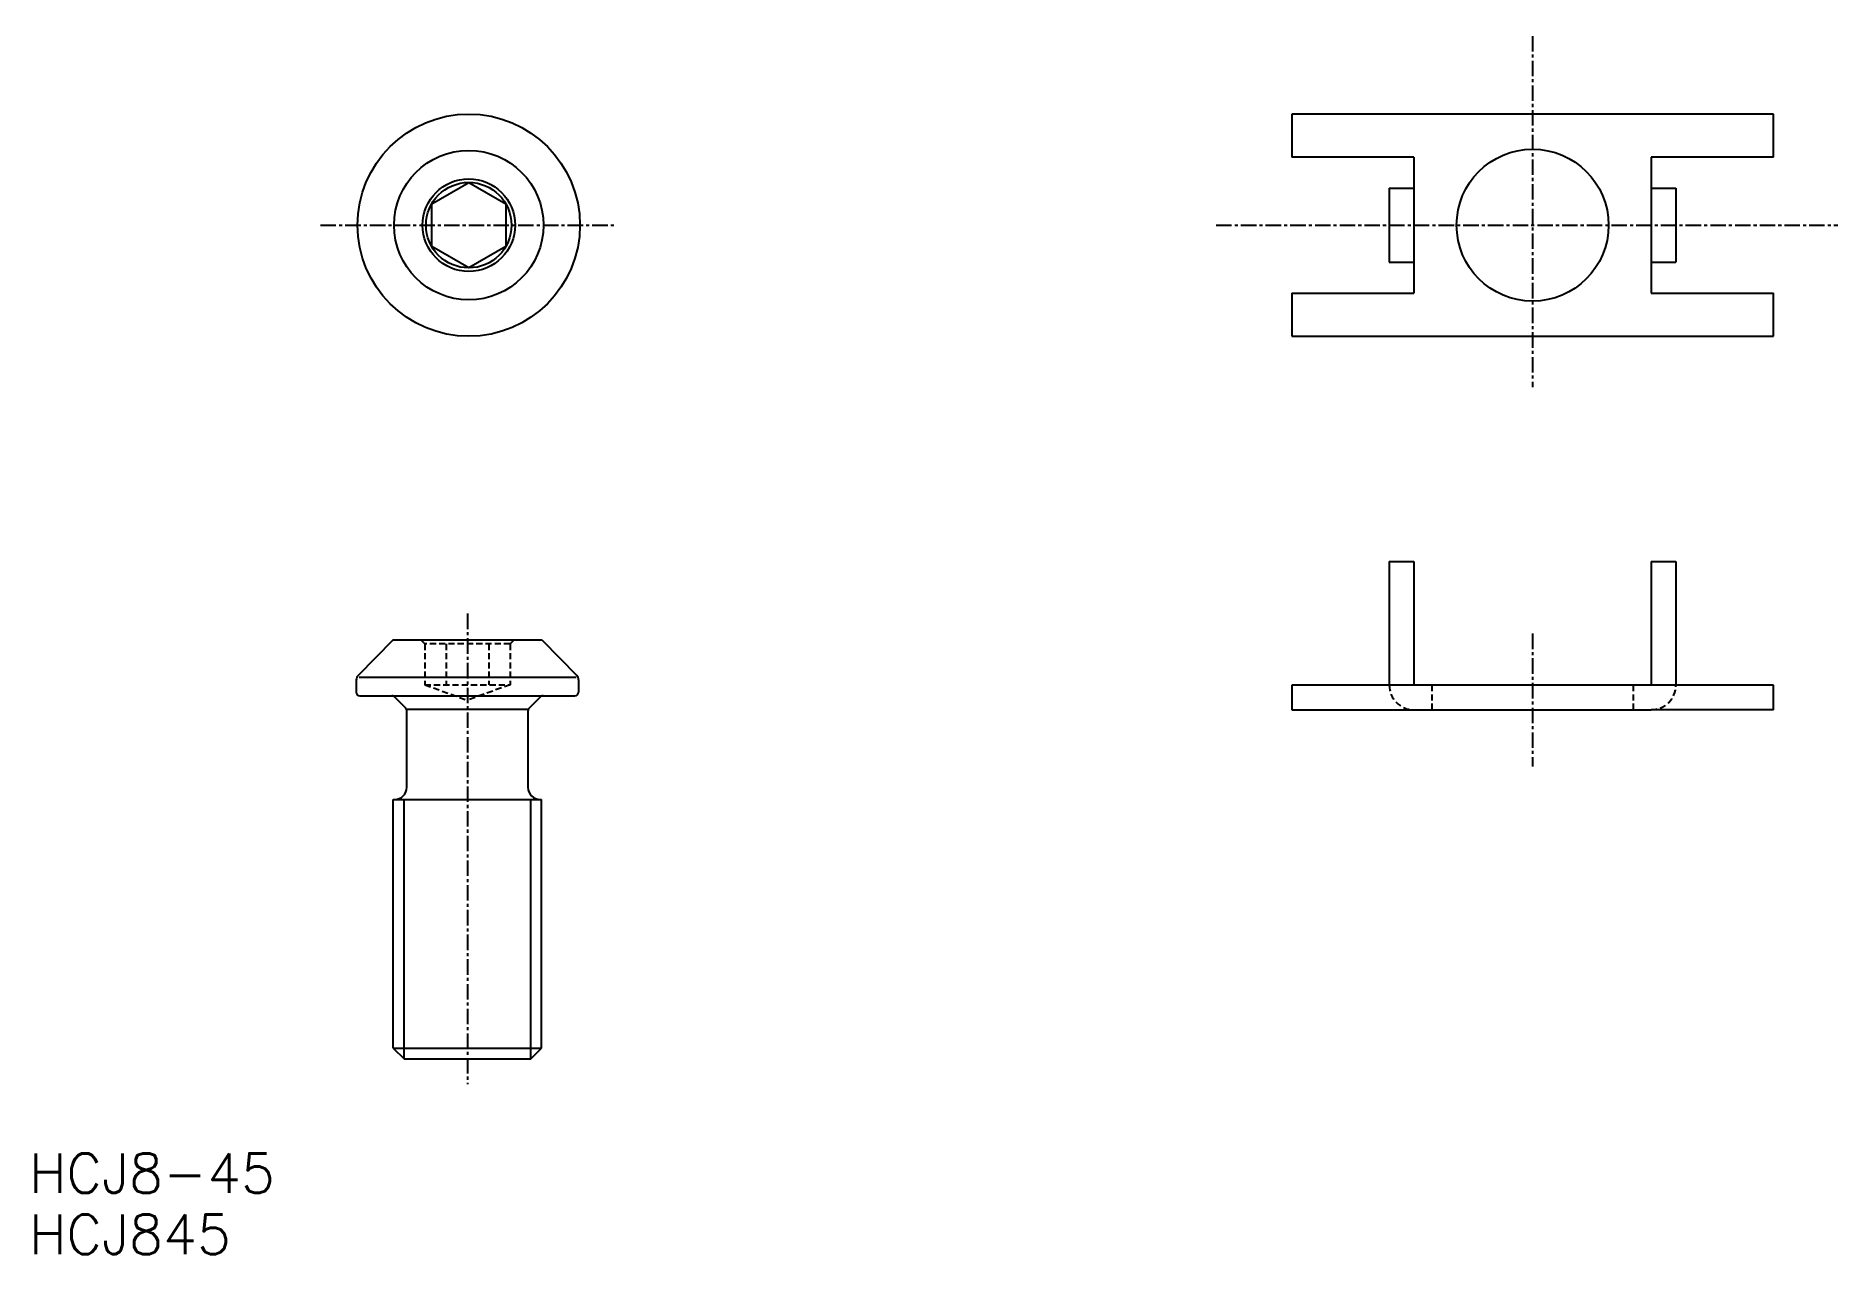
# Model space of a CAD drawing. Extents: x -35 to 111, y -45 to 53.
import ezdxf

# ---------------------------------------------------------------- set-up
doc = ezdxf.new("R2010")
doc.units = 0
doc.linetypes.add('CENTER', pattern=[2, 1.25, -0.25, 0.25, -0.25])
doc.linetypes.add('DASHED', pattern=[0.75, 0.5, -0.25])
doc.layers.get('0').update_dxf_attribs({"linetype": 'CONTINUOUS'})
doc.layers.add('CENTER', color=1, linetype='CENTER')
doc.styles.get("Standard").update_dxf_attribs({"font": 'txt.shx', "bigfont": 'bigfont.shx'})

msp = doc.modelspace()

# ---------------------------------------------------------------- linework, layer by layer
for p, q in [((66.72, 47.12), (66.72, 43.62)), ((105.72, 47.12), (66.72, 47.12)), ((105.72, 43.62), (105.72, 47.12)), ((76.62, 43.62), (66.72, 43.62)), ((105.72, 43.62), (95.82, 43.62)), ((76.62, 41.12), (76.62, 35.12)), ((66.72, 32.62), (66.72, 29.12)), ((66.72, 32.62), (76.62, 32.62)), ((95.82, 32.62), (105.72, 32.62)), ((105.72, 29.12), (105.72, 32.62)), ((66.72, 29.12), (105.72, 29.12)), ((74.62, 10.87), (76.62, 10.87)), ((95.82, 10.87), (97.82, 10.87)), ((66.72, 0.87), (66.72, -1.13)), ((105.72, 0.87), (66.72, 0.87)), ((105.72, -1.13), (105.72, 0.87)), ((66.72, -1.13), (76.62, -1.13)), ((76.62, -1.13), (95.82, -1.13)), ((105.72, -1.13), (95.82, -1.13))]:
    msp.add_line(p, q)
at = {"color": 0, "linetype": 'BYBLOCK'}
for p, q in [((76.62, 43.62), (76.62, 41.12)), ((95.82, 43.62), (95.82, 32.62)), ((74.62, 41.12), (76.62, 41.12)), ((74.62, 41.12), (74.62, 35.12)), ((95.82, 41.12), (97.82, 41.12)), ((97.82, 41.12), (97.82, 35.12)), ((74.62, 35.12), (76.62, 35.12)), ((76.62, 35.12), (76.62, 32.62)), ((95.82, 35.12), (97.82, 35.12)), ((74.62, 10.87), (74.62, 0.87)), ((76.62, 10.87), (76.62, 0.87)), ((95.82, 10.87), (95.82, 0.87)), ((97.82, 10.87), (97.82, 0.87))]:
    msp.add_line(p, q, dxfattribs=at)
at = {"color": 7, "linetype": 'CONTINUOUS'}
for p, q in [((-2.89, 39.85), (0.11, 41.58)), ((0.11, 41.58), (3.11, 39.85)), ((-2.89, 36.39), (-2.89, 39.85)), ((3.11, 39.85), (3.11, 36.39)), ((0.11, 34.66), (-2.89, 36.39)), ((3.11, 36.39), (0.11, 34.66)), ((-6.05, 4.5), (-8.85, 1.65)), ((6.05, 4.5), (-6.05, 4.5)), ((6.05, 4.5), (8.85, 1.65)), ((-8.75, 1.5), (8.81, 1.5)), ((-9, 1.29), (-9, 0.3)), ((9, 1.29), (9, 0.3)), ((-8.7, 0), (8.7, 0)), ((-5.91, -0.09), (-4.99, -1.01)), ((4.9, -1.1), (-4.9, -1.1)), ((-4.9, -7.4), (-4.9, -1.22)), ((4.9, -1.22), (4.9, -7.4)), ((5.91, -0.09), (4.99, -1.01)), ((-6, -8.4), (6, -8.4)), ((-6, -28.53), (-6, -8.4)), ((6, -28.53), (6, -8.4)), ((-6, -28.53), (-5.12, -29.4)), ((-6, -28.53), (6, -28.53)), ((5.12, -29.4), (6, -28.53)), ((-5.12, -29.4), (5.12, -29.4))]:
    msp.add_line(p, q, dxfattribs=at)
at = {"color": 3, "linetype": 'DASHED'}
for p, q in [((-3.75, 4.5), (-3.46, 4.21)), ((3.75, 4.5), (3.46, 4.21)), ((-3.46, 4.21), (-3.46, 0.9)), ((3.46, 4.21), (-3.46, 4.21)), ((-1.73, 4.21), (-1.73, 0.9)), ((1.73, 4.21), (1.73, 0.9)), ((3.46, 4.21), (3.46, 0.9)), ((-3.46, 0.9), (0, -0.36)), ((-3.46, 0.9), (3.46, 0.9)), ((3.46, 0.9), (0, -0.36)), ((78.07, 0.87), (78.07, -1.13)), ((94.37, 0.87), (94.37, -1.13))]:
    msp.add_line(p, q, dxfattribs=at)
at = {"color": 3, "linetype": 'CONTINUOUS'}
for p, q in [((-5.12, -29.4), (-5.12, -8.4)), ((5.12, -29.4), (5.12, -8.4))]:
    msp.add_line(p, q, dxfattribs=at)
at = {"color": 7, "linetype": 'CONTINUOUS'}
for radius in [9, 6.05, 3.75]:
    msp.add_circle((0.11, 38.12), radius, dxfattribs=at)
msp.add_circle((86.22, 38.12), 6.15)
at = {"color": 3, "linetype": 'CONTINUOUS'}
msp.add_circle((0.11, 38.12), 3.46, dxfattribs=at)
at = {"color": 7, "linetype": 'CONTINUOUS'}
for centre, radius, start, end in [((-8.5, 1.29), 0.5, 135, 180), ((8.5, 1.29), 0.5, 0, 45), ((-8.7, 0.3), 0.3, 180, 270), ((8.7, 0.3), 0.3, 270, 0), ((-6.12, -0.3), 0.3, 45, 90), ((-5.2, -1.22), 0.3, 0, 45), ((5.2, -1.22), 0.3, 135, 180), ((6.12, -0.3), 0.3, 90, 135), ((-5.9, -7.4), 1, 270, 0), ((5.9, -7.4), 1, 180, 270)]:
    msp.add_arc(centre, radius, start, end, dxfattribs=at)
at = {"color": 3, "linetype": 'DASHED'}
for centre, start, end in [((76.62, 0.87), 180, 270), ((95.82, 0.87), 270, 0)]:
    msp.add_arc(centre, 2, start, end, dxfattribs=at)
at = {"layer": 'CENTER', "color": 1, "linetype": 'CENTER'}
for p, q in [((86.22, 53.44), (86.22, 25)), ((-11.89, 38.12), (12.11, 38.12)), ((60.61, 38.12), (110.94, 38.12)), ((0, 6.66), (0, -31.44)), ((86.22, 5.04), (86.22, -5.73))]:
    msp.add_line(p, q, dxfattribs=at)

# ---------------------------------------------------------------- texts
at = {"color": 7, "linetype": 'CONTINUOUS'}
for s, p in [('HCJ8-45', (-35.47, -40.26)), ('HCJ845', (-35.47, -45.21))]:
    msp.add_text(s, height=3.2, dxfattribs=at).set_placement(p)

doc.saveas('drawing.dxf')
